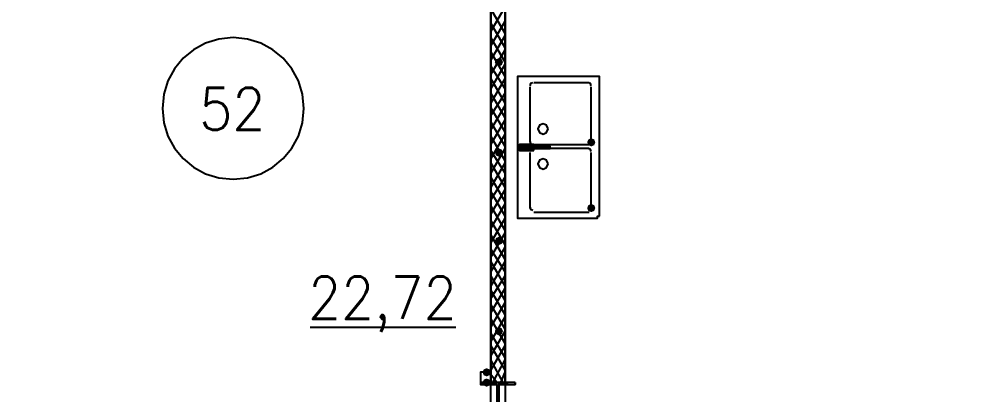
# Model space of a CAD drawing. Header units: millimetres. Extents: x 0 to 420, y 0 to 297.
# Drawn here: x 158.71 to 178.39, y 140.8 to 148.55 of the extents above; entities that cross this region are included whole.
import ezdxf

# ---------------------------------------------------------------- set-up
doc = ezdxf.new("R2010")
doc.units = ezdxf.units.MM
doc.layers.get('0').update_dxf_attribs({"linetype": 'CONTINUOUS'})
doc.styles.get("Standard").update_dxf_attribs({"font": 'STANDARD'})

msp = doc.modelspace()

# ---------------------------------------------------------------- hatches: boundary and pattern name
at = {"true_color": 0x000007}
for points in [[(168.698333, 147.658667), (168.673463, 147.598871), (168.613667, 147.574), (168.553871, 147.598871), (168.529, 147.658667), (168.553871, 147.718462), (168.613667, 147.743333), (168.673462, 147.718463)], [(170.603333, 146.007667), (170.578463, 145.947871), (170.518667, 145.923), (170.458871, 145.947871), (170.434, 146.007667), (170.458871, 146.067462), (170.518667, 146.092333), (170.578462, 146.067463)], [(168.698333, 145.796), (168.673463, 145.736204), (168.613667, 145.711333), (168.553871, 145.736204), (168.529, 145.796), (168.553871, 145.855796), (168.613667, 145.880667), (168.673462, 145.855796)], [(170.603333, 144.653), (170.578463, 144.593204), (170.518667, 144.568333), (170.458871, 144.593204), (170.434, 144.653), (170.458871, 144.712796), (170.518667, 144.737667), (170.578462, 144.712796)], [(168.698333, 143.975667), (168.673463, 143.915871), (168.613667, 143.891), (168.553871, 143.915871), (168.529, 143.975667), (168.553871, 144.035462), (168.613667, 144.060333), (168.673462, 144.035463)], [(168.698333, 142.113), (168.673463, 142.053204), (168.613667, 142.028333), (168.553871, 142.053204), (168.529, 142.113), (168.553871, 142.172796), (168.613667, 142.197667), (168.673462, 142.172796)], [(168.444333, 141.266333), (168.419463, 141.206537), (168.359667, 141.181667), (168.299871, 141.206537), (168.275, 141.266333), (168.299871, 141.326129), (168.359667, 141.351), (168.419462, 141.326129)], [(168.444333, 141.054667), (168.419463, 140.994871), (168.359667, 140.97), (168.299871, 140.994871), (168.275, 141.054667), (168.299871, 141.114462), (168.359667, 141.139333), (168.419462, 141.114463)]]:
    msp.add_hatch(color=0, dxfattribs=at).paths.add_polyline_path(points, flags=0)

# ---------------------------------------------------------------- linework, layer by layer
at = {"color": 0, "true_color": 0x000007}
for points in [[(168.444333, 140.335), (168.444333, 151.468667), (151.341667, 151.468667), (151.341667, 140.335)], [(185.843333, 151.468667), (168.740667, 151.468667), (168.740667, 140.335), (185.843333, 140.335)], [(170.688, 144.483667), (170.688, 147.32), (170.688, 147.362333), (170.645667, 147.362333), (170.603333, 147.362333), (169.037, 147.362333), (168.994667, 147.362333), (168.994667, 147.32), (168.994667, 144.483667), (168.994667, 144.441333), (169.037, 144.441333), (170.603333, 144.441333), (170.645667, 144.441333), (170.645667, 144.483667)], [(169.629667, 146.282833), (169.598669, 146.357669), (169.523833, 146.388667), (169.448998, 146.357669), (169.418, 146.282833), (169.448998, 146.207998), (169.523833, 146.177), (169.598669, 146.207998)], [(169.206333, 145.838333), (169.206333, 145.880667), (169.079333, 145.880667), (169.037, 145.880667), (169.037, 145.923), (169.079333, 145.923), (169.206333, 145.923), (169.206333, 145.965333), (169.037, 145.965333), (169.037, 145.838333)], [(169.629667, 145.880667), (169.672, 145.880667), (169.672, 145.923), (169.629667, 145.923), (169.079333, 145.923), (169.037, 145.923), (169.037, 145.880667), (169.079333, 145.880667)], [(169.333333, 145.965333), (169.206333, 145.965333), (169.206333, 145.923), (169.333333, 145.923)], [(169.333333, 145.838333), (169.333333, 145.880667), (169.206333, 145.880667), (169.206333, 145.838333)], [(169.629667, 145.563167), (169.598669, 145.638002), (169.523833, 145.669), (169.448998, 145.638002), (169.418, 145.563167), (169.448998, 145.488331), (169.523833, 145.457333), (169.598669, 145.488331)], [(168.444333, 141.266333), (168.232667, 141.266333), (168.232667, 141.054667), (168.444333, 141.054667), (168.444333, 141.266333), (168.232667, 141.266333), (168.232667, 141.054667), (168.444333, 141.054667)], [(168.952333, 141.054667), (168.232667, 141.054667), (168.232667, 141.012333), (168.571333, 141.012333), (168.571333, 140.377333), (168.232667, 140.377333), (168.232667, 140.335), (168.952333, 140.335), (168.952333, 140.377333), (168.613667, 140.377333), (168.613667, 141.012333), (168.952333, 141.012333)]]:
    msp.add_lwpolyline(points, close=True, dxfattribs=at)
for points in [[(168.444333, 151.468667), (168.444333, 141.054667), (168.740667, 141.054667), (168.740667, 151.468667)], [(168.444333, 148.293667), (168.740667, 148.801667)], [(168.740667, 148.251333), (168.444333, 148.759333)], [(168.444333, 147.997333), (168.740667, 148.505333)], [(168.740667, 147.955), (168.444333, 148.463)], [(168.444333, 147.701), (168.740667, 148.209)], [(164.592, 146.706167), (164.562328, 147.000508), (164.477227, 147.274659), (164.34257, 147.522746), (164.16423, 147.738896), (163.94808, 147.917236), (163.699993, 148.051893), (163.425842, 148.136995), (163.1315, 148.166667), (162.837158, 148.136995), (162.563007, 148.051893), (162.31492, 147.917236), (162.09877, 147.738896), (161.92043, 147.522746), (161.785773, 147.274659), (161.700672, 147.000508), (161.671, 146.706167)], [(168.740667, 147.658667), (168.444333, 148.166667)], [(168.444333, 147.404667), (168.740667, 147.912667)], [(168.740667, 147.362333), (168.444333, 147.870333)], [(168.444333, 147.108333), (168.740667, 147.616333)], [(168.740667, 147.108333), (168.444333, 147.574)], [(168.444333, 146.812), (168.740667, 147.32)], [(168.740667, 146.812), (168.444333, 147.32)], [(169.312167, 147.235333), (169.267265, 147.216735), (169.248667, 147.171833)], [(170.476333, 147.235333), (169.333333, 147.235333)], [(170.518667, 147.171833), (170.500068, 147.216735), (170.455167, 147.235333)], [(168.444333, 146.558), (168.740667, 147.023667)], [(168.740667, 146.515667), (168.444333, 147.023667)], [(169.248667, 147.150667), (169.248667, 146.007667)], [(170.518667, 146.007667), (170.518667, 147.150667)], [(161.671, 146.706167), (161.700672, 146.411825), (161.785773, 146.137674), (161.92043, 145.889587), (162.09877, 145.673437), (162.31492, 145.495097), (162.563007, 145.36044), (162.837158, 145.275339), (163.1315, 145.245667), (163.425842, 145.275339), (163.699993, 145.36044), (163.94808, 145.495097), (164.16423, 145.673437), (164.34257, 145.889587), (164.477227, 146.137674), (164.562328, 146.411825), (164.592, 146.706167)], [(168.444333, 146.261667), (168.740667, 146.769667)], [(168.740667, 146.219333), (168.444333, 146.727333)], [(168.444333, 145.965333), (168.740667, 146.473333)], [(168.740667, 145.923), (168.444333, 146.431)], [(168.444333, 145.669), (168.740667, 146.177)], [(168.740667, 145.626667), (168.444333, 146.134667)], [(169.248667, 146.028833), (169.267265, 145.983932), (169.312167, 145.965333)], [(170.455167, 145.965333), (170.500068, 145.983932), (170.518667, 146.028833)], [(168.444333, 145.372667), (168.740667, 145.880667)], [(168.740667, 145.372667), (168.444333, 145.838333)], [(169.312167, 145.880667), (169.267265, 145.862068), (169.248667, 145.817167)], [(169.333333, 145.965333), (170.476333, 145.965333)], [(170.476333, 145.880667), (169.333333, 145.880667)], [(170.518667, 145.817167), (170.500068, 145.862068), (170.455167, 145.880667)], [(169.248667, 145.796), (169.248667, 144.653)], [(170.518667, 144.653), (170.518667, 145.796)], [(168.444333, 145.076333), (168.740667, 145.584333)], [(168.740667, 145.076333), (168.444333, 145.584333)], [(168.444333, 144.822333), (168.740667, 145.288)], [(168.740667, 144.78), (168.444333, 145.288)], [(168.444333, 144.526), (168.740667, 145.034)], [(168.740667, 144.483667), (168.444333, 144.991667)], [(168.444333, 144.229667), (168.740667, 144.737667)], [(168.740667, 144.187333), (168.444333, 144.695333)], [(169.248667, 144.674167), (169.267265, 144.629265), (169.312167, 144.610667)], [(170.455167, 144.610667), (170.500068, 144.629265), (170.518667, 144.674167)], [(168.444333, 143.933333), (168.740667, 144.441333)], [(169.333333, 144.568333), (170.476333, 144.568333)], [(168.740667, 143.891), (168.444333, 144.399)], [(168.444333, 143.637), (168.740667, 144.145)], [(168.740667, 143.594667), (168.444333, 144.102667)], [(168.444333, 143.340667), (168.740667, 143.848667)], [(168.740667, 143.340667), (168.444333, 143.806333)], [(168.444333, 143.044333), (168.740667, 143.552333)], [(168.740667, 143.044333), (168.444333, 143.552333)], [(168.444333, 142.790333), (168.740667, 143.256)], [(168.740667, 142.748), (168.444333, 143.256)], [(168.444333, 142.494), (168.740667, 143.002)], [(168.740667, 142.451667), (168.444333, 142.959667)], [(168.444333, 142.197667), (168.740667, 142.705667)], [(168.740667, 142.155333), (168.444333, 142.663333)], [(168.444333, 141.901333), (168.740667, 142.409333)], [(168.740667, 141.859), (168.444333, 142.367)], [(164.719, 142.197667), (167.724667, 142.197667)], [(168.444333, 141.605), (168.740667, 142.113)], [(168.740667, 141.562667), (168.444333, 142.070667)], [(168.444333, 141.308667), (168.740667, 141.816667)], [(168.740667, 141.308667), (168.444333, 141.816667)], [(168.698333, 141.054667), (168.444333, 141.520333)], [(168.486667, 141.054667), (168.740667, 141.520333)], [(168.571333, 141.054667), (168.444333, 141.224)], [(168.656, 141.054667), (168.740667, 141.266333)], [(168.275, 141.054667), (168.275, 141.012333)], [(168.444333, 141.054667), (168.444333, 141.012333)], [(168.613667, 141.054667), (168.613667, 140.335)], [(168.783, 141.054667), (168.783, 141.012333)], [(168.952333, 141.054667), (168.952333, 141.012333)]]:
    msp.add_lwpolyline(points, dxfattribs=at)

# ---------------------------------------------------------------- texts
at = {"color": 0, "true_color": 0x000007, "char_height": 0.872032, "attachment_point": 1}
for s, insert, width in [('52', (162.432997, 147.133699), 1.06581688), ('22,72', (164.676667, 143.239036), 2.76143456)]:
    msp.add_mtext(s, dxfattribs=dict(at, insert=insert, width=width))

doc.saveas('drawing.dxf')
